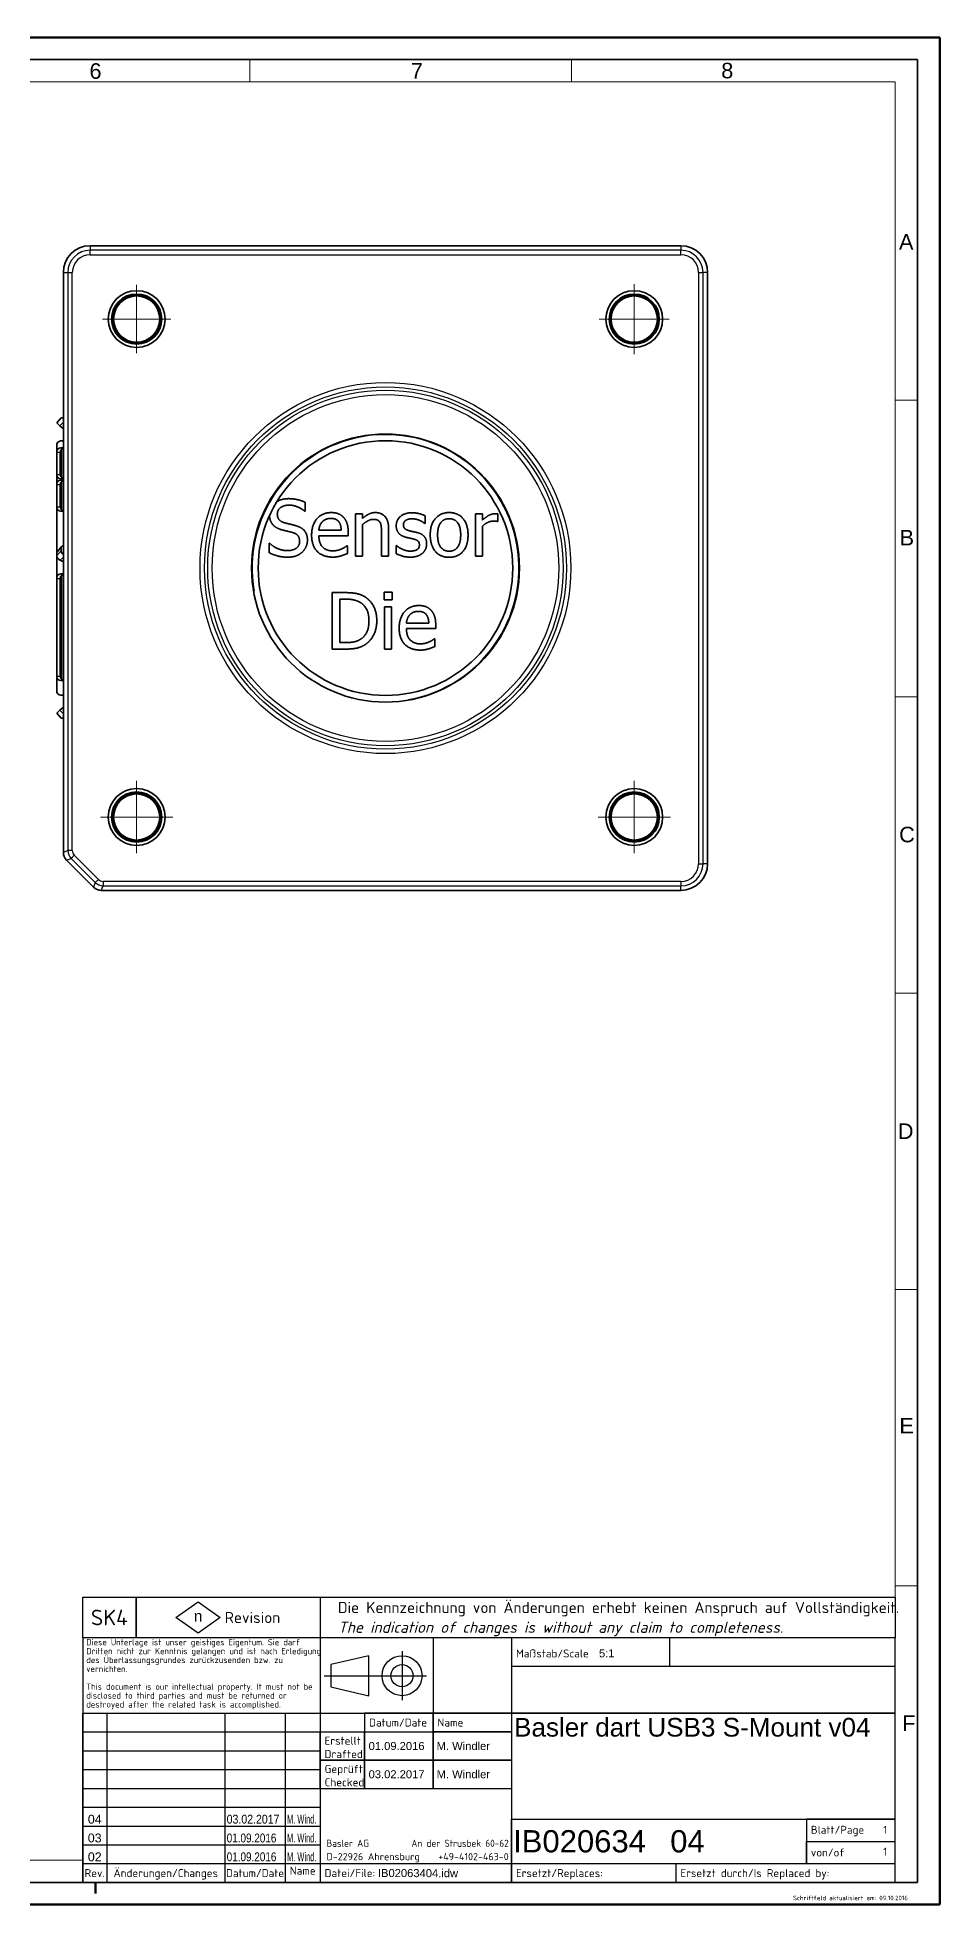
# Model space of a CAD drawing. Header units: millimetres. Extents: x 0 to 119, y 0 to 84.
# Drawn here: x 78.2 to 118.8, y 0 to 84 of the extents above; entities that cross this region are included whole.
import ezdxf
from ezdxf.enums import TextEntityAlignment as Align

# ---------------------------------------------------------------- set-up
doc = ezdxf.new("R2010")
doc.units = ezdxf.units.MM
doc.header["$LTSCALE"] = 0.2
doc.layers.get('0').update_dxf_attribs({"lineweight": 25})
for name, color, linetype, lineweight in [('001', 7, 'Continuous', 50), ('Mittelpunktmarkierung (ISO)', 7, 'Continuous', 18), ('RAHM2', 7, 'Continuous', 25), ('RAHM3', 7, 'Continuous', 25), ('Sichtbar (ISO)', 7, 'Continuous', 35), ('Sichtbar schmal (ISO)', 7, 'Continuous', 25), ('Symbol (ISO)', 7, 'Continuous', 18), ('Titel (ISO)', 7, 'Continuous', 35)]:
    doc.layers.add(name, color=color, linetype=linetype, lineweight=lineweight)
doc.layers.add('Skizziergeometrie (ISO) rot', color=1, linetype='Continuous', lineweight=25, true_color=0xff0000)
doc.layers.add('Symbole(DIN)', color=3, linetype='Continuous', lineweight=25, true_color=0x00ff00)
doc.styles.add('Aktuell-DIN', font='arial.ttf')
doc.styles.add('Notiztext (DIN)', font='isocpeur.ttf')
doc.styles.get("Standard").update_dxf_attribs({"font": 'isocpeur.ttf'})
doc.styles.add('Textstil17', font='isocpeur.ttf', dxfattribs={"width": 1.030042})
doc.styles.add('Textstil19', font='isocpeur.ttf', dxfattribs={"width": 0.963071})
doc.styles.add('Textstil32', font='arial.ttf')
doc.styles.add('Textstil38', font='arial.ttf')
doc.styles.add('Textstil70', font='arial.ttf', dxfattribs={"width": 0.85})
doc.styles.add('Textstil73', font='arial.ttf', dxfattribs={"width": 0.8})
doc.styles.add('Textstil76', font='arial.ttf', dxfattribs={"width": 0.6})
doc.styles.add('Textstil80', font='arial.ttf', dxfattribs={"width": 0.6})
doc.styles.add('Textstil81', font='arial.ttf')
doc.styles.add('Textstil88', font='isocpeur.ttf')
doc.styles.add('Textstil89', font='arial.ttf')
doc.styles.add('Textstil90', font='isocpeur.ttf', dxfattribs={"width": 0.8})
doc.styles.add('Textstil91', font='isocpeur.ttf')

# ---------------------------------------------------------------- blocks, each defined once
blk = doc.blocks.new('Ränder Basler-A2')
at = {"layer": '001'}
for p, q in [((0, 420), (594, 420)), ((594, 0), (594, 420)), ((404, 2.5), (404, 5)), ((594, 0), (0, 0))]:
    blk.add_line(p, q, dxfattribs=at)
at = {"layer": '001', "color": 7, "linetype": 'Continuous', "lineweight": 35}
for p, q in [((589, 415), (5, 415)), ((589, 5), (589, 415)), ((5, 5), (589, 5))]:
    blk.add_line(p, q, dxfattribs=at)
at = {"layer": '001', "color": 7, "linetype": 'Continuous', "lineweight": 18}
for p, q in [((438.75, 410), (438.75, 415)), ((511.12, 410), (511.12, 415)), ((584, 410), (10, 410)), ((584, 5), (584, 410)), ((584, 338.36), (589, 338.36)), ((584, 271.7), (589, 271.7)), ((584, 205.04), (589, 205.04)), ((584, 138.38), (589, 138.38)), ((584, 71.72), (589, 71.72)), ((10, 10), (401, 10))]:
    blk.add_line(p, q, dxfattribs=at)
at = {"layer": 'Symbole(DIN)', "color": 250, "true_color": 0x3f3f3f, "char_height": 3.5, "attachment_point": 4, "style": 'Aktuell-DIN'}
for s, insert in [('\\fArial|b0|i0;6', (402.64, 412.4)), ('\\fArial|b0|i0;7', (474.96, 412.45)), ('\\fArial|b0|i0;8', (544.83, 412.51)), ('\\fArial|b0|i0;A', (584.84, 374.01)), ('\\fArial|b0|i0;B', (584.98, 307.47)), ('\\fArial|b0|i0;C', (584.87, 240.67)), ('\\fArial|b0|i0;D', (584.58, 173.97)), ('\\fArial|b0|i0;E', (584.93, 107.74)), ('\\fArial|b0|i0;F', (585.57, 40.83))]:
    blk.add_mtext(s, dxfattribs=dict(at, insert=insert))
blk = doc.blocks.new('Schriftfelder Basler')
for p, q in [((-182.88, 54.99), (-182.88, 38.07)), ((0, 54.99), (-182.88, 54.99)), ((0, 0), (0, 54.99)), ((-182.88, 0), (-182.88, 4.23)), ((-182.88, 0), (-177.48, 0))]:
    blk.add_line(p, q)
at = {"layer": 'RAHM2'}
for p, q in [((-104.03, 54.99), (-104.03, 38.07)), ((-50.8, 54.99), (-50.8, 48.66)), ((-118.5, 51), (-127, 49)), ((-118.5, 42), (-118.5, 51)), ((-111, 52), (-111, 41)), ((-128.5, 46.5), (-105.5, 46.5)), ((-127, 49), (-127, 44)), ((-86.36, 48.66), (0, 48.66)), ((-127, 44), (-118.5, 42)), ((-177.48, 38.07), (-177.48, 0)), ((-150.88, 38.07), (-150.88, 0)), ((-137.28, 38.07), (-137.28, 0)), ((-119.43, 38.07), (-119.43, 33.84)), ((-182.88, 33.84), (-104.03, 33.84)), ((-182.88, 29.61), (-129.43, 29.61)), ((-182.88, 25.38), (-129.43, 25.38)), ((-182.88, 21.15), (-129.43, 21.15)), ((-129.43, 21.15), (-86.36, 21.15)), ((-182.88, 16.92), (-129.43, 16.92)), ((-182.88, 12.69), (-129.43, 12.69)), ((-20, 14.23), (-20, 9.23)), ((-182.88, 8.46), (-129.43, 8.46)), ((-20, 9.23), (0, 9.23)), ((-182.88, 4.23), (0, 4.23))]:
    blk.add_line(p, q, dxfattribs=at)
for radius in [4.5, 2.5]:
    blk.add_circle((-111, 46.5), radius, dxfattribs=at)
at = {"layer": 'RAHM3'}
for p, q in [((-182.88, 64.19), (0, 64.19)), ((-182.88, 54.99), (-182.88, 64.19)), ((-129.43, 64.19), (-129.43, 54.99)), ((0, 64.19), (0, 54.99)), ((0, 54.99), (-182.88, 54.99)), ((-129.43, 54.99), (-129.43, 33.84)), ((-86.36, 54.99), (-86.36, 14.23)), ((-182.88, 38.07), (-119.43, 38.07)), ((-129.43, 21.15), (-129.43, 0)), ((-86.36, 14.23), (-20, 14.23)), ((-49.36, 4.23), (-49.36, 0))]:
    blk.add_line(p, q, dxfattribs=at)
at = {"layer": 'Skizziergeometrie (ISO) rot'}
for p, q in [((-161.9, 59.59), (-156.91, 63.09)), ((-156.91, 63.09), (-151.91, 59.59)), ((-156.91, 56.09), (-161.9, 59.59)), ((-151.91, 59.59), (-156.91, 56.09))]:
    blk.add_line(p, q, dxfattribs=at)
at = {"layer": 'Titel (ISO)'}
for p, q in [((-170.88, 64.19), (-170.88, 54.99)), ((-182.88, 38.07), (-182.88, 0)), ((-119.43, 38.07), (-104.03, 38.07)), ((-104.03, 38.07), (-104.03, 21.15)), ((-104.03, 38.07), (-86.36, 38.07)), ((-86.36, 38.07), (0, 38.07)), ((-129.43, 33.84), (-129.43, 27.5)), ((-119.43, 33.84), (-119.43, 29.61)), ((-104.03, 33.84), (-86.36, 33.84)), ((-119.43, 29.61), (-119.43, 25.38)), ((-129.43, 27.5), (-86.36, 27.5)), ((-129.43, 27.5), (-129.43, 21.15)), ((-119.43, 25.38), (-119.43, 21.15)), ((-86.36, 14.23), (-86.36, 4.23)), ((-20, 14.23), (0, 14.23)), ((-20, 9.23), (-20, 4.23)), ((-86.36, 4.23), (-86.36, 0)), ((-177.48, 0), (-150.88, 0)), ((-150.88, 0), (-137.28, 0)), ((-137.28, 0), (-129.43, 0)), ((-129.43, 0), (0, 0))]:
    blk.add_line(p, q, dxfattribs=at)
at = {"layer": 'RAHM2', "style": 'Textstil88'}
for s, p in [('Maßstab/Scale', (-85.36, 50.6)), ('Datei/File:', (-128.43, 1.2)), ('Ersetzt/Replaces:', (-85.36, 1.2)), ('Ersetzt durch/Is Replaced by:', (-48.36, 1.2))]:
    blk.add_text(s, height=1.8, dxfattribs=at).set_placement(p)
for s, p in [('Datum/Date', (-118.43, 35.96)), ('Name', (-103.03, 35.96)), ('von/of', (-19, 6.73))]:
    blk.add_text(s, height=1.8, dxfattribs=at).set_placement(p, align=Align.MIDDLE_LEFT)
at = {"layer": 'RAHM2'}
for s, style, width, p, p2 in [('Basler AG          An der Strusbek 60-62', 'Textstil19', 0.963346, (-128, 8), (-87, 8)), ('D-22926 Ahrensburg    +49-4102-463-0', 'Textstil17', 1.029117, (-128, 5), (-87, 5))]:
    blk.add_text(s, height=1.6, dxfattribs=dict(at, style=style, width=width)).set_placement(p, p2, align=Align.FIT)
at = {"layer": 'RAHM2', "style": 'Textstil88'}
for s, p in [('Rev.', (-180.18, 1.2)), ('Änderungen/Changes', (-164.18, 1.2)), ('Datum/Date', (-144.08, 1.2))]:
    blk.add_text(s, height=1.8, dxfattribs=at).set_placement(p, align=Align.CENTER)
blk.add_text('Name', height=1.8, dxfattribs=at).set_placement((-133.36, 1.2), align=Align.BOTTOM_CENTER)
at = {"layer": 'RAHM2', "char_height": 1.8, "attachment_point": 4}
for s, insert, width in [('\\fISOCPEUR|b0|i0;\\H1.8000;Erstellt\\PDrafted', (-128.43, 30.37), 9.4026), ('\\fISOCPEUR|b0|i0;\\H1.8000;Geprüft\\PChecked', (-128.43, 24.02), 8.6343)]:
    blk.add_mtext(s, dxfattribs=dict(at, insert=insert, width=width))
at = {"layer": 'Symbol (ISO)', "insert": (-125.43, 63.09), "char_height": 2.5, "attachment_point": 1, "line_spacing_factor": 1.068348, "style": 'Notiztext (DIN)'}
blk.add_mtext('\\fISOCPEUR|b0|i0;\\H2.5000;Die Kennzeichnung von Änderungen erhebt keinen Anspruch auf Vollständigkeit.\\P\\fISOCPEUR|b0|i1;\\H2.5000;The indication of changes is without any claim to completeness.', dxfattribs=at)
at = {"layer": 'Symbol (ISO)', "color": 1, "true_color": 0xff0000, "insert": (-156.91, 59.91), "char_height": 2.5, "attachment_point": 5, "style": 'Notiztext (DIN)'}
blk.add_mtext('\\fArial|b0|i0;\\H2.5000;n', dxfattribs=at)
at = {"layer": 'Symbol (ISO)', "color": 7, "insert": (-138.41, 59.59), "char_height": 2.5, "attachment_point": 6, "style": 'Notiztext (DIN)'}
blk.add_mtext('\\fISOCPEUR|b0|i0;\\H2.5000;Revision', dxfattribs=at)
at = {"layer": 'Titel (ISO)', "style": 'Textstil88'}
blk.add_text('Blatt/Page', height=1.8, dxfattribs=at).set_placement((-19, 12.73), align=Align.TOP_LEFT)
at = {"layer": 'Titel (ISO)', "insert": (-176.88, 59.59), "char_height": 3.5, "width": 8.3961, "attachment_point": 5, "style": 'Notiztext (DIN)'}
blk.add_mtext('SK4', dxfattribs=at)
at = {"layer": 'Titel (ISO)', "insert": (-182.08, 46.82), "char_height": 1.4, "width": 52.7558, "attachment_point": 4, "line_spacing_factor": 0.857143, "style": 'Notiztext (DIN)'}
blk.add_mtext('\\fISOCPEUR|b0|i0;\\H1.4000;Diese Unterlage ist unser geistiges Eigentum. Sie darf Dritten nicht zur Kenntnis gelangen und ist nach Erledigung des Überlassungsgrundes zurückzusenden bzw. zu vernichten.\\P \\PThis document is our intellectual property. It must not be disclosed to third parties and must be returned or destroyed after the related task is accomplished.', dxfattribs=at)
at = {"layer": 'Titel (ISO)', "insert": (-116.43, 1.2), "char_height": 1.8, "width": 25.0175, "attachment_point": 7, "rotation": 359.8098, "style": 'Notiztext (DIN)'}
blk.add_mtext('\\fArial|b0|i0;\\H1.8000;IB02063404.idw', dxfattribs=at)
at = {"layer": 'Titel (ISO)', "color": 9, "true_color": 0xc0c0c0, "insert": (-23, -3), "char_height": 1, "attachment_point": 1, "style": 'Notiztext (DIN)'}
blk.add_mtext('\\fISOCPEUR|b0|i0;\\H1.0000;Schriftfeld aktualisiert am: 09.10.2016', dxfattribs=at)
at = {"layer": 'Titel (ISO)'}
for tag, p, height, style in [('FirstViewScale_001', (-66.68, 50.63), 1.8, 'Textstil89'), ('SPI_Zeichnungsname_001', (-85.79, 32.8), 4.2, 'Textstil81'), ('SPI_Anlagedatum_001', (-118.53, 29.78), 1.8, 'Textstil89'), ('SPI_Anleger_001', (-103.22, 29.78), 1.8, 'Textstil89'), ('SPI_Pruefdatum_001', (-118.53, 23.43), 1.8, 'Textstil89'), ('SPI_Pruefer_001', (-103.22, 23.44), 1.8, 'Textstil89'), ('3SPI_Revision_001', (-181.72, 13.22), 2, 'Textstil38'), ('Blattnummer_001', (-2.72, 10.94), 1.79, 'Textstil91'), ('2SPI_Revision_001', (-181.73, 9), 2, 'Textstil38'), ('SPI_Zeichnungsnr_001', (-86.01, 6.76), 5, 'Textstil32'), ('SPI_Version_001', (-50.65, 6.76), 5, 'Textstil32'), ('1SPI_Revision_001', (-181.72, 4.76), 2, 'Textstil38'), ('Anzahl_Blätter_001', (-2.72, 6.01), 1.8, 'Textstil88')]:
    blk.add_attdef(tag, p, '', height=height, dxfattribs=dict(at, style=style))
at = {"layer": 'Titel (ISO)', "style": 'Textstil88'}
for tag, p in [('SPI_Halbzeug1', (-85.36, 47.66)), ('SPI_Werkstoff', (-43.36, 47.66))]:
    blk.add_attdef(tag, text='', height=1.8, dxfattribs=at).set_placement(p, align=Align.TOP_LEFT)
at = {"layer": 'Titel (ISO)'}
for tag, height, style, width, p in [('SPI_Halbzeug2', 1.8, 'Textstil90', 0.8, (-85.36, 39.07)), ('8SPI_Aenderung', 1.5, 'Textstil80', 0.6, (-176.98, 34.34)), ('8SPI_Pruefdatum', 2, 'Textstil73', 0.8, (-150.38, 34.34)), ('8SPI_Pruefer', 2, 'Textstil76', 0.6, (-136.78, 34.34)), ('7SPI_Aenderung', 1.5, 'Textstil80', 0.6, (-176.98, 30.11)), ('7SPI_Pruefdatum', 2, 'Textstil73', 0.8, (-150.38, 30.11)), ('7SPI_Pruefer', 2, 'Textstil76', 0.6, (-136.78, 30.11)), ('6SPI_Aenderung', 1.5, 'Textstil80', 0.6, (-176.98, 25.88)), ('6SPI_Pruefdatum', 2, 'Textstil73', 0.8, (-150.38, 25.88)), ('6SPI_Pruefer', 2, 'Textstil76', 0.6, (-136.78, 25.88)), ('5SPI_Aenderung', 1.5, 'Textstil80', 0.6, (-176.98, 21.65)), ('5SPI_Pruefdatum', 2, 'Textstil73', 0.8, (-150.38, 21.65)), ('5SPI_Pruefer', 2, 'Textstil76', 0.6, (-136.78, 21.65)), ('4SPI_Aenderung', 1.5, 'Textstil80', 0.6, (-176.98, 17.42)), ('4SPI_Pruefdatum', 2, 'Textstil73', 0.8, (-150.38, 17.42)), ('4SPI_Pruefer', 2, 'Textstil76', 0.6, (-136.78, 17.42)), ('3SPI_Aenderung', 1.5, 'Textstil80', 0.6, (-176.98, 13.19)), ('2SPI_Aenderung', 1.5, 'Textstil80', 0.6, (-176.98, 8.96)), ('1SPI_Aenderung', 1.5, 'Textstil80', 0.6, (-176.98, 4.73))]:
    blk.add_attdef(tag, text='', height=height, dxfattribs=dict(at, style=style, width=width)).set_placement(p, align=Align.BOTTOM_LEFT)
at = {"layer": 'Titel (ISO)', "style": 'Textstil38'}
for tag, p in [('8SPI_Revision', (-180.18, 34.34)), ('7SPI_Revision', (-180.18, 30.11)), ('6SPI_Revision', (-180.18, 25.88)), ('5SPI_Revision', (-180.18, 21.65)), ('4SPI_Revision', (-180.18, 17.42))]:
    blk.add_attdef(tag, text='', height=2, dxfattribs=at).set_placement(p, align=Align.BOTTOM_CENTER)
at = {"layer": 'Titel (ISO)'}
for tag, height, style, p in [('SPI_Unterbenennung', 3.5, 'Notiztext (DIN)', (-85.36, 15.23)), ('SPI_Ersatz_fuer', 1.8, 'Textstil89', (-64.86, 1.2)), ('SPI_Ersetzt_durch', 1.8, 'Textstil89', (-14.36, 1.2))]:
    blk.add_attdef(tag, text='', height=height, dxfattribs=dict(at, style=style)).set_placement(p, align=Align.BOTTOM_LEFT)
for tag, p, style, width in [('3SPI_Pruefdatum_001', (-150.48, 13.23), 'Textstil70', 0.85), ('3SPI_Pruefer_001', (-136.9, 13.22), 'Textstil76', 0.6), ('2SPI_Pruefdatum_001', (-150.47, 8.99), 'Textstil73', 0.8), ('2SPI_Pruefer_001', (-136.9, 8.99), 'Textstil76', 0.6), ('1SPI_Pruefdatum_001', (-150.47, 4.76), 'Textstil73', 0.8), ('1SPI_Pruefer_001', (-136.9, 4.76), 'Textstil76', 0.6)]:
    blk.add_attdef(tag, p, '', height=2, dxfattribs=dict(at, style=style, width=width))

msp = doc.modelspace()

# ---------------------------------------------------------------- linework, layer by layer
at = {"layer": 'Mittelpunktmarkierung (ISO)', "linetype": 'Continuous'}
for p, q in [((82.653, 72.867), (82.653, 69.787)), ((105.053, 72.902), (105.053, 69.752)), ((84.193, 71.327), (81.113, 71.327)), ((106.628, 71.327), (103.478, 71.327)), ((82.653, 50.554), (82.653, 47.301)), ((105.053, 50.554), (105.053, 47.301)), ((84.279, 48.927), (81.026, 48.927)), ((106.679, 48.927), (103.426, 48.927))]:
    msp.add_line(p, q, dxfattribs=at)
at = {"layer": 'Sichtbar (ISO)'}
for p, q in [((107.153, 74.627), (80.553, 74.627)), ((79.353, 73.427), (79.353, 47.335)), ((108.353, 46.827), (108.353, 73.427)), ((79.254, 66.877), (79.053, 66.652)), ((79.053, 66.652), (79.202, 66.519)), ((79.202, 66.519), (79.353, 66.384)), ((79.254, 66.877), (79.326, 66.877)), ((79.326, 66.877), (79.353, 66.854)), ((79.053, 65.337), (79.053, 65.642)), ((79.353, 65.842), (79.226, 65.842)), ((79.226, 65.537), (79.353, 65.537)), ((79.053, 64.337), (79.053, 65.337)), ((79.216, 64.337), (79.216, 65.337)), ((79.263, 65.458), (79.263, 64.216)), ((79.053, 63.887), (79.053, 64.337)), ((79.053, 63.887), (79.053, 62.887)), ((79.216, 62.887), (79.216, 63.887)), ((79.226, 64.137), (79.353, 64.137)), ((79.226, 64.087), (79.353, 64.087)), ((79.263, 64.008), (79.263, 62.766)), ((90.243, 63.083), (90.243, 62.68)), ((79.053, 60.831), (79.053, 62.887)), ((79.226, 62.687), (79.353, 62.687)), ((90.243, 62.68), (90.218, 62.68)), ((92.499, 62.569), (92.82, 62.569)), ((92.499, 60.663), (92.499, 62.569)), ((92.82, 62.569), (92.82, 62.357)), ((95.636, 62.476), (95.636, 62.132)), ((97.9, 62.569), (98.221, 62.569)), ((97.9, 60.663), (97.9, 62.569)), ((98.221, 62.569), (98.221, 62.285)), ((98.911, 62.225), (98.894, 62.225)), ((98.911, 62.558), (98.911, 62.225)), ((90.854, 61.828), (91.861, 61.828)), ((92.174, 61.583), (90.854, 61.583)), ((92.174, 61.758), (92.174, 61.583)), ((92.82, 62.087), (92.82, 60.663)), ((93.674, 60.663), (93.674, 61.75)), ((93.995, 61.9), (93.995, 60.663)), ((95.636, 62.132), (95.619, 62.132)), ((98.221, 62.015), (98.221, 60.663)), ((79.053, 60.695), (79.053, 60.831)), ((79.053, 59.662), (79.053, 60.695)), ((79.072, 60.884), (79.271, 61.096)), ((79.252, 60.906), (79.252, 61.042)), ((88.615, 61.239), (88.64, 61.239)), ((88.615, 60.815), (88.615, 61.239)), ((92.12, 61.13), (92.139, 61.13)), ((92.139, 61.13), (92.139, 60.78)), ((92.82, 60.663), (92.499, 60.663)), ((93.995, 60.663), (93.674, 60.663)), ((94.329, 61.138), (94.345, 61.138)), ((94.329, 60.778), (94.329, 61.138)), ((98.221, 60.663), (97.9, 60.663)), ((79.053, 55.262), (79.053, 59.662)), ((79.216, 55.262), (79.216, 59.662)), ((79.217, 60.475), (79.353, 60.406)), ((79.226, 59.862), (79.353, 59.862)), ((79.263, 59.783), (79.263, 55.141)), ((91.46, 59.021), (92.038, 59.021)), ((91.46, 56.481), (91.46, 59.021)), ((93.79, 59.037), (94.154, 59.037)), ((93.79, 58.704), (93.79, 59.037)), ((94.154, 59.037), (94.154, 58.704)), ((92.054, 58.728), (91.797, 58.728)), ((91.797, 58.728), (91.797, 56.773)), ((94.154, 58.704), (93.79, 58.704)), ((93.81, 58.387), (94.131, 58.387)), ((93.81, 56.481), (93.81, 58.387)), ((94.131, 58.387), (94.131, 56.481)), ((94.796, 57.646), (95.803, 57.646)), ((96.115, 57.401), (94.796, 57.401)), ((96.115, 57.576), (96.115, 57.401)), ((92.044, 56.481), (91.46, 56.481)), ((91.797, 56.773), (92.054, 56.773)), ((94.131, 56.481), (93.81, 56.481)), ((96.062, 56.948), (96.081, 56.948)), ((96.081, 56.948), (96.081, 56.598)), ((79.053, 54.612), (79.053, 55.262)), ((79.226, 55.062), (79.353, 55.062)), ((79.202, 53.736), (79.353, 53.871)), ((79.353, 54.412), (79.226, 54.412)), ((79.053, 53.602), (79.202, 53.736)), ((79.053, 53.602), (79.254, 53.377)), ((79.326, 53.377), (79.254, 53.377)), ((79.326, 53.377), (79.353, 53.401)), ((79.499, 46.981), (80.706, 45.774)), ((81.06, 45.627), (107.153, 45.627))]:
    msp.add_line(p, q, dxfattribs=at)
for centre, radius in [((82.653, 71.327), 1.277), ((82.653, 71.327), 1.127), ((82.653, 71.327), 1.1), ((82.653, 71.327), 1.075), ((82.653, 71.327), 1.04), ((105.053, 71.327), 1.277), ((105.053, 71.327), 1.127), ((105.053, 71.327), 1.1), ((105.053, 71.327), 1.075), ((105.053, 71.327), 1.04), ((93.853, 60.127), 6.029), ((93.853, 60.127), 5.729), ((82.653, 48.927), 1.277), ((82.653, 48.927), 1.127), ((82.653, 48.927), 1.1), ((82.653, 48.927), 1.075), ((82.653, 48.927), 1.04), ((105.053, 48.927), 1.277), ((105.053, 48.927), 1.127), ((105.053, 48.927), 1.1), ((105.053, 48.927), 1.075), ((105.053, 48.927), 1.04)]:
    msp.add_circle(centre, radius, dxfattribs=at)
for centre, start, end in [((80.553, 73.427), 90, 180), ((107.153, 73.427), 0, 90), ((107.153, 46.827), 270, 0)]:
    msp.add_arc(centre, 1.2, start, end, dxfattribs=at)
for centre, major_axis, ratio, start_param, end_param in [((79.226, 65.642), (0, 0.2), 0.866025, 0, 1.570796), ((79.226, 65.337), (0, 0.2), 0.866025, 0, 1.570796), ((79.401, 65.337), (0, 0.2), 0.866025, 0.282036, 0.92109), ((79.447, 65.337), (0.231, 0), 0.866025, 2.491886, 3.141593), ((79.226, 64.337), (0, -0.2), 0.866025, 4.712389, 6.283185), ((79.226, 63.887), (0, 0.2), 0.866025, 0, 1.570796), ((79.447, 64.337), (0.231, 0), 0.866025, 3.141593, 3.791299), ((79.447, 63.887), (0.231, 0), 0.866025, 2.491886, 3.141593), ((79.401, 64.337), (0, -0.2), 0.866025, 5.362096, 6.001149), ((79.401, 63.887), (0, 0.2), 0.866025, 0.282036, 0.92109), ((79.226, 62.887), (0, -0.2), 0.866025, 4.712389, 6.283185), ((79.447, 62.887), (0.231, 0), 0.866025, 3.141593, 3.791299), ((79.401, 62.887), (0, -0.2), 0.866025, 5.362096, 6.001149), ((79.217, 60.747), (-0.145, 0.137), 0.558404, 0, 0.485358), ((79.217, 60.611), (0.145, -0.137), 0.558404, 3.62695, 5.197747), ((79.417, 60.958), (-0.145, 0.137), 0.558404, 5.596026, 6.768543), ((79.417, 60.822), (0.145, -0.137), 0.558404, 3.62695, 4.799467), ((79.226, 59.662), (0, 0.2), 0.866025, 0, 1.570796), ((79.447, 59.662), (0.231, 0), 0.866025, 2.491886, 3.141593), ((79.401, 59.662), (0, 0.2), 0.866025, 0.282036, 0.92109), ((79.226, 55.262), (0, -0.2), 0.866025, 4.712389, 6.283185), ((79.226, 54.612), (0, -0.2), 0.866025, 4.712389, 6.283185), ((79.447, 55.262), (0.231, 0), 0.866025, 3.141593, 3.791299), ((79.401, 55.262), (0, -0.2), 0.866025, 5.362096, 6.001149), ((79.853, 47.335), (-0.462, -0.191), 0.999599, 5.890628, 6.675742), ((81.06, 46.128), (-0.191, -0.462), 0.999599, 5.890628, 6.675742)]:
    msp.add_ellipse(centre, major_axis=major_axis, ratio=ratio, start_param=start_param, end_param=end_param, dxfattribs=at)
for points in [[(88.956, 63.101), (89.175, 63.248), (89.488, 63.248)], [(89.488, 63.248), (89.702, 63.248), (90.08, 63.164), (90.243, 63.083)], [(89.51, 62.956), (89.276, 62.956), (88.985, 62.735), (88.985, 62.556)], [(88.985, 62.556), (88.985, 62.396), (89.156, 62.204), (89.317, 62.161)], [(89.317, 62.161), (89.424, 62.132), (89.735, 62.058), (89.838, 62.027)], [(90.218, 62.68), (90.097, 62.791), (89.718, 62.956), (89.51, 62.956)], [(90.529, 61.605), (90.529, 62.071), (91.017, 62.622), (91.41, 62.622)], [(91.011, 62.209), (90.939, 62.132), (90.865, 61.949), (90.854, 61.828)], [(91.392, 62.359), (91.264, 62.359), (91.085, 62.283), (91.011, 62.209)], [(91.752, 62.211), (91.696, 62.283), (91.521, 62.359), (91.392, 62.359)], [(91.41, 62.622), (91.587, 62.622), (91.861, 62.519), (91.962, 62.41)], [(91.861, 61.828), (91.857, 61.957), (91.803, 62.147), (91.752, 62.211)], [(91.962, 62.41), (92.065, 62.301), (92.174, 61.986), (92.174, 61.758)], [(92.82, 62.357), (92.964, 62.486), (93.242, 62.622), (93.398, 62.622)], [(93.314, 62.318), (93.195, 62.318), (92.942, 62.19), (92.82, 62.087)], [(93.613, 62.176), (93.573, 62.248), (93.433, 62.318), (93.314, 62.318)], [(93.398, 62.622), (93.678, 62.622), (93.995, 62.252), (93.995, 61.9)], [(93.674, 61.75), (93.674, 61.881), (93.65, 62.108), (93.613, 62.176)], [(94.337, 62.032), (94.337, 62.291), (94.726, 62.614), (95.047, 62.614)], [(95.041, 62.344), (94.883, 62.344), (94.664, 62.211), (94.664, 62.077)], [(95.619, 62.132), (95.496, 62.231), (95.195, 62.344), (95.041, 62.344)], [(95.047, 62.614), (95.206, 62.614), (95.527, 62.536), (95.636, 62.476)], [(95.868, 61.616), (95.868, 62.093), (96.338, 62.622), (96.721, 62.622)], [(96.721, 62.346), (96.472, 62.346), (96.2, 61.986), (96.2, 61.616)], [(96.721, 62.622), (97.108, 62.622), (97.571, 62.095), (97.571, 61.616)], [(97.239, 61.616), (97.239, 61.986), (96.97, 62.346), (96.721, 62.346)], [(98.221, 62.285), (98.396, 62.441), (98.658, 62.569), (98.781, 62.569)], [(98.721, 62.239), (98.592, 62.239), (98.336, 62.126), (98.221, 62.015)], [(98.894, 62.225), (98.857, 62.235), (98.777, 62.239), (98.721, 62.239)], [(98.781, 62.569), (98.83, 62.569), (98.88, 62.565), (98.911, 62.558)], [(89.218, 61.838), (89.086, 61.873), (88.878, 61.978), (88.798, 62.062)], [(89.677, 61.723), (89.56, 61.756), (89.364, 61.801), (89.218, 61.838)], [(89.424, 60.91), (89.704, 60.91), (89.99, 61.142), (89.99, 61.334)], [(89.99, 61.334), (89.99, 61.486), (89.84, 61.675), (89.677, 61.723)], [(89.838, 62.027), (90.099, 61.947), (90.342, 61.624), (90.342, 61.387)], [(90.342, 61.387), (90.342, 61.237), (90.22, 60.949), (90.111, 60.848)], [(91.488, 60.62), (91.031, 60.62), (90.529, 61.132), (90.529, 61.605)], [(90.854, 61.583), (90.854, 61.251), (91.188, 60.899), (91.484, 60.899)], [(94.753, 61.517), (94.535, 61.581), (94.337, 61.844), (94.337, 62.032)], [(94.664, 62.077), (94.664, 61.955), (94.794, 61.838), (94.938, 61.801)], [(95.097, 61.439), (95.035, 61.453), (94.837, 61.494), (94.753, 61.517)], [(94.938, 61.801), (95.008, 61.782), (95.185, 61.745), (95.282, 61.723)], [(95.379, 61.169), (95.379, 61.282), (95.255, 61.4), (95.097, 61.439)], [(95.282, 61.723), (95.492, 61.669), (95.706, 61.424), (95.706, 61.212)], [(96.721, 60.609), (96.323, 60.609), (95.868, 61.151), (95.868, 61.616)], [(96.2, 61.616), (96.2, 61.256), (96.472, 60.885), (96.721, 60.885)], [(96.721, 60.885), (96.968, 60.885), (97.239, 61.249), (97.239, 61.616)], [(97.571, 61.616), (97.571, 61.134), (97.108, 60.609), (96.721, 60.609)], [(89.449, 60.617), (89.173, 60.617), (88.786, 60.733), (88.615, 60.815)], [(88.64, 61.239), (88.806, 61.083), (89.228, 60.91), (89.424, 60.91)], [(90.111, 60.848), (89.99, 60.737), (89.681, 60.617), (89.449, 60.617)], [(91.484, 60.899), (91.589, 60.899), (91.793, 60.947), (91.875, 60.984)], [(91.849, 60.673), (91.756, 60.646), (91.604, 60.62), (91.488, 60.62)], [(92.139, 60.78), (92.083, 60.757), (91.914, 60.692), (91.849, 60.673)], [(91.875, 60.984), (91.962, 61.025), (92.081, 61.097), (92.12, 61.13)], [(94.961, 60.617), (94.769, 60.617), (94.438, 60.72), (94.329, 60.778)], [(94.345, 61.138), (94.386, 61.105), (94.498, 61.027), (94.59, 60.984)], [(94.59, 60.984), (94.671, 60.945), (94.868, 60.887), (94.973, 60.887)], [(95.514, 60.79), (95.414, 60.706), (95.156, 60.617), (94.961, 60.617)], [(94.973, 60.887), (95.049, 60.887), (95.224, 60.922), (95.265, 60.951)], [(95.265, 60.951), (95.325, 60.99), (95.379, 61.079), (95.379, 61.169)], [(95.706, 61.212), (95.706, 61.089), (95.609, 60.871), (95.514, 60.79)], [(92.038, 59.021), (92.396, 59.021), (92.804, 58.914), (92.948, 58.819)], [(92.948, 58.819), (93.193, 58.656), (93.462, 58.119), (93.462, 57.749)], [(92.725, 58.576), (92.59, 58.656), (92.283, 58.728), (92.054, 58.728)], [(93.11, 57.753), (93.11, 58.045), (92.917, 58.459), (92.725, 58.576)], [(94.471, 57.423), (94.471, 57.889), (94.959, 58.44), (95.352, 58.44)], [(94.953, 58.027), (94.88, 57.95), (94.806, 57.767), (94.796, 57.646)], [(95.333, 58.177), (95.206, 58.177), (95.027, 58.101), (94.953, 58.027)], [(95.694, 58.029), (95.638, 58.101), (95.463, 58.177), (95.333, 58.177)], [(95.352, 58.44), (95.529, 58.44), (95.803, 58.337), (95.903, 58.228)], [(95.803, 57.646), (95.799, 57.775), (95.745, 57.965), (95.694, 58.029)], [(95.903, 58.228), (96.006, 58.119), (96.115, 57.804), (96.115, 57.576)], [(92.756, 56.942), (92.933, 57.061), (93.11, 57.456), (93.11, 57.753)], [(93.462, 57.749), (93.462, 57.401), (93.18, 56.841), (92.944, 56.684)], [(95.43, 56.437), (94.973, 56.437), (94.471, 56.95), (94.471, 57.423)], [(94.796, 57.401), (94.796, 57.069), (95.13, 56.717), (95.426, 56.717)], [(92.944, 56.684), (92.75, 56.563), (92.353, 56.481), (92.044, 56.481)], [(92.054, 56.773), (92.279, 56.773), (92.618, 56.845), (92.756, 56.942)], [(95.426, 56.717), (95.531, 56.717), (95.735, 56.765), (95.817, 56.802)], [(95.79, 56.491), (95.698, 56.464), (95.545, 56.437), (95.43, 56.437)], [(96.081, 56.598), (96.025, 56.575), (95.856, 56.51), (95.79, 56.491)], [(95.817, 56.802), (95.903, 56.843), (96.023, 56.915), (96.062, 56.948)]]:
    msp.add_open_spline(points, degree=2, dxfattribs=at)
msp.add_open_spline([(88.798, 62.062), (88.72, 62.147), (88.638, 62.362), (88.634, 62.491)], degree=2, knots=[0, 0, 0, 1, 1.897731, 1.897731, 1.897731], dxfattribs=at)
at = {"layer": 'Sichtbar schmal (ISO)'}
for p, q in [((80.553, 74.627), (80.553, 74.423)), ((80.553, 74.223), (80.553, 74.423)), ((107.153, 74.423), (80.553, 74.423)), ((80.553, 74.223), (107.153, 74.223)), ((107.153, 74.627), (107.153, 74.423)), ((107.153, 74.223), (107.153, 74.423)), ((79.353, 73.427), (79.557, 73.427)), ((79.557, 73.427), (79.757, 73.427)), ((79.557, 73.427), (79.557, 47.419)), ((79.757, 47.419), (79.757, 73.427)), ((107.948, 73.427), (107.948, 46.827)), ((107.948, 73.427), (108.148, 73.427)), ((108.148, 46.827), (108.148, 73.427)), ((108.353, 73.427), (108.148, 73.427)), ((79.353, 66.688), (79.202, 66.519)), ((79.053, 65.337), (79.216, 65.337)), ((79.053, 64.337), (79.216, 64.337)), ((79.053, 63.887), (79.216, 63.887)), ((79.053, 62.887), (79.216, 62.887)), ((79.053, 60.831), (79.252, 61.042)), ((79.053, 60.695), (79.252, 60.906)), ((79.217, 60.475), (79.353, 60.619)), ((79.053, 59.662), (79.216, 59.662)), ((79.053, 55.262), (79.216, 55.262)), ((79.202, 53.736), (79.353, 53.567)), ((79.557, 47.419), (79.353, 47.335)), ((79.499, 46.981), (79.704, 47.066)), ((79.757, 47.419), (79.557, 47.419)), ((79.845, 47.207), (79.704, 47.066)), ((79.704, 47.066), (80.791, 45.978)), ((80.932, 46.12), (79.845, 47.207)), ((107.948, 46.827), (108.148, 46.827)), ((108.353, 46.827), (108.148, 46.827)), ((80.791, 45.978), (80.706, 45.774)), ((80.932, 46.12), (80.791, 45.978)), ((81.06, 45.627), (81.144, 45.832)), ((107.153, 46.032), (81.144, 46.032)), ((81.144, 46.032), (81.144, 45.832)), ((81.144, 45.832), (107.153, 45.832)), ((107.153, 46.032), (107.153, 45.832)), ((107.153, 45.627), (107.153, 45.832))]:
    msp.add_line(p, q, dxfattribs=at)
for radius in [8.347, 8.147, 8, 7.8]:
    msp.add_circle((93.853, 60.127), radius, dxfattribs=at)
for centre, radius, start, end in [((80.553, 73.427), 0.996, 90, 180), ((80.553, 73.427), 0.796, 90, 180), ((107.153, 73.427), 0.996, 0, 90), ((107.153, 73.427), 0.796, 0, 90), ((93.853, 60.127), 6, 280, 190), ((107.153, 46.827), 0.796, 270, 0), ((107.153, 46.827), 0.996, 270, 0)]:
    msp.add_arc(centre, radius, start, end, dxfattribs=at)
for centre, major_axis, ratio in [((80.057, 47.419), (-0.462, -0.191), 0.99992), ((80.057, 47.419), (-0.277, -0.115), 0.999599), ((81.145, 46.332), (-0.191, -0.462), 0.99992), ((81.145, 46.332), (-0.115, -0.277), 0.999599)]:
    msp.add_ellipse(centre, major_axis=major_axis, ratio=ratio, start_param=5.890628, end_param=6.675742, dxfattribs=at)

# ---------------------------------------------------------------- block references
at = {"xscale": 0.2, "yscale": 0.2, "zscale": 0.2}
msp.add_blockref('Ränder Basler-A2', (0, 0), dxfattribs=at)
msp.add_blockref('Schriftfelder Basler', (116.8, 1), dxfattribs=at).add_auto_attribs({'SPI_Zeichnungsname_001': 'Basler dart USB3 S-Mount v04', 'SPI_Zeichnungsnr_001': 'IB020634', 'FirstViewScale_001': '5:1', 'SPI_Anlagedatum_001': '01.09.2016', 'SPI_Anleger_001': 'M. Windler', 'SPI_Pruefdatum_001': '03.02.2017', 'SPI_Pruefer_001': 'M. Windler', 'SPI_Version_001': '04', '1SPI_Revision_001': '02', '1SPI_Pruefdatum_001': '01.09.2016', '1SPI_Pruefer_001': 'M. Wind.', '2SPI_Revision_001': '03', '2SPI_Pruefdatum_001': '01.09.2016', '2SPI_Pruefer_001': 'M. Wind.', '3SPI_Revision_001': '04', '3SPI_Pruefdatum_001': '03.02.2017', '3SPI_Pruefer_001': 'M. Wind.', 'Anzahl_Blätter_001': '1', 'Blattnummer_001': '1'})

doc.saveas('drawing.dxf')
